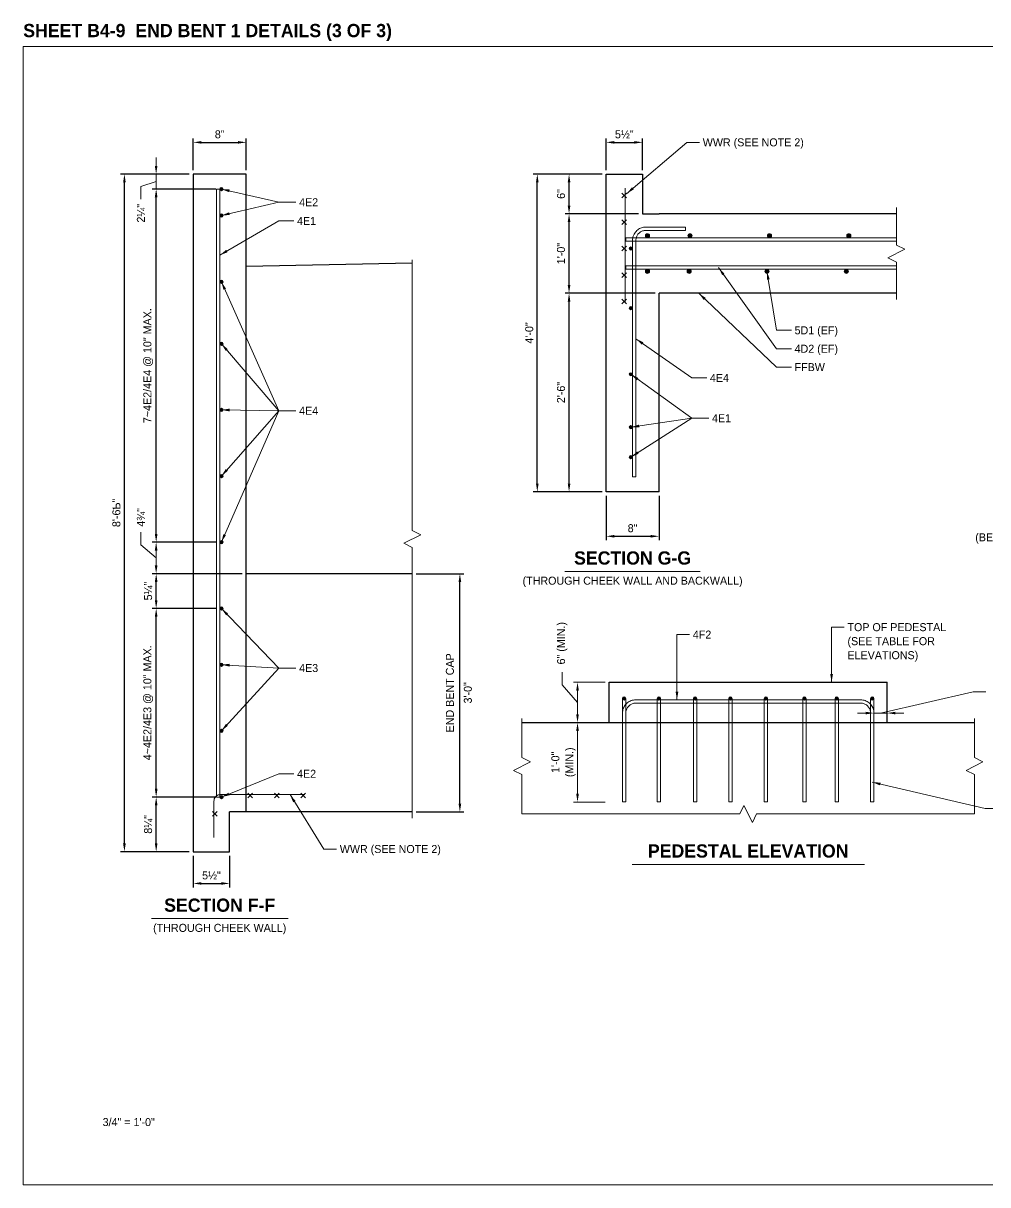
# Model space of a CAD drawing. Extents: x -1 to 861, y -26 to 2.
# Drawn here: x 179 to 191.15, y -13.33 to 1.29 of the extents above; entities that cross this region are included whole.
import ezdxf
from ezdxf.enums import TextEntityAlignment as Align

# ---------------------------------------------------------------- set-up
doc = ezdxf.new("R2010")
doc.units = 21
doc.header["$MEASUREMENT"] = 0
for name, color, linetype, lineweight in [('Border', 7, 'Continuous', 15), ('Dimension', 7, 'Continuous', 9), ('Leader', 7, 'Continuous', 9), ('Rebar', 2, 'Continuous', 15), ('Rebar2', 2, 'Continuous', 15), ('SubStrConc', 3, 'Continuous', 30), ('SubStrConc2', 3, 'Continuous', 30), ('Symbols', 7, 'Continuous', 15), ('TextStructures', 7, 'Continuous', 9)]:
    doc.layers.add(name, color=color, linetype=linetype, lineweight=lineweight)
doc.styles.add('FDOT Bold (Large)', font='FDOTBold.ttf')
doc.styles.add('FDOT Structures', font='FDOT.ttf')
doc.styles.add('FDOT Structures Annotation', font='FDOT.ttf')
doc.dimstyles.new('FDOT Structures Note-Arrow 3-4', dxfattribs={"dimtxt": 0.1008, "dimasz": 0.104133, "dimexe": 0.0504, "dimexo": 0.0504, "dimgap": 0.0504, "dimtad": 1, "dimdec": 3, "dimlfac": 12, "dimzin": 15, "dimlunit": 4, "dimtxsty": 'FDOT Structures Annotation', "dimcen": 2.5, "dimclrd": 256, "dimclre": 256, "dimclrt": 256, "dimazin": 3, "dimtfac": 0.7, "dimtmove": 0, "dimatfit": 1, "dimtfill": 1, "dimfrac": 1, "dimlwd": -1, "dimlwe": -1})

# ---------------------------------------------------------------- blocks, each defined once
blk = doc.blocks.new('_CLOSEDFILLED')
at = {"layer": 'Dimension'}
blk.add_solid([(-1, 0.16), (0, 0), (-1, -0.16)], dxfattribs=at)
blk = doc.blocks.new('*D141')
at = {"layer": 'Dimension'}
for p, q in [((181.424, -5.243), (180.624, -5.243)), ((180.674, -5.535), (180.674, -5.347)), ((181.757, -5.639), (180.624, -5.639))]:
    blk.add_line(p, q, dxfattribs=at)
at = {"layer": 'Dimension', "xscale": 0.10413333333333333, "yscale": 0.10413333333333333}
for p, rotation in [((180.674, -5.243), 90), ((180.674, -5.639), -90.00000000000001)]:
    blk.add_blockref('_CLOSEDFILLED', p, dxfattribs=dict(at, rotation=rotation))
blk = doc.blocks.new('*D143')
at = {"layer": 'Dimension'}
for p, q in [((180.674, -0.504), (180.674, -0.4)), ((181.091, -0.608), (180.624, -0.608)), ((180.674, -0.795), (180.674, -0.608)), ((181.424, -0.795), (180.624, -0.795)), ((180.674, -0.899), (180.674, -1.004))]:
    blk.add_line(p, q, dxfattribs=at)
at = {"layer": 'Dimension', "xscale": 0.10413333333333333, "yscale": 0.10413333333333333}
for p, rotation in [((180.674, -0.608), -90.00000000000001), ((180.674, -0.795), 90)]:
    blk.add_blockref('_CLOSEDFILLED', p, dxfattribs=dict(at, rotation=rotation))
blk = doc.blocks.new('*D163')
at = {"layer": 'Dimension'}
for p, q in [((186.33, -7.514), (185.93, -7.514)), ((185.981, -8.409), (185.981, -7.618)), ((186.33, -8.514), (185.93, -8.514))]:
    blk.add_line(p, q, dxfattribs=at)
at = {"layer": 'Dimension', "xscale": 0.10413333333333333, "yscale": 0.10413333333333333}
for p, rotation in [((185.981, -7.514), 90), ((185.981, -8.514), -90.00000000000001)]:
    blk.add_blockref('_CLOSEDFILLED', p, dxfattribs=dict(at, rotation=rotation))
blk = doc.blocks.new('*D164')
at = {"layer": 'Dimension'}
for p, q in [((186.33, -7.006), (185.93, -7.006)), ((185.981, -7.409), (185.981, -7.11)), ((186.33, -7.514), (185.93, -7.514))]:
    blk.add_line(p, q, dxfattribs=at)
at = {"layer": 'Dimension', "xscale": 0.10413333333333333, "yscale": 0.10413333333333333}
for p, rotation in [((185.981, -7.006), 90), ((185.981, -7.514), -90.00000000000001)]:
    blk.add_blockref('_CLOSEDFILLED', p, dxfattribs=dict(at, rotation=rotation))
blk = doc.blocks.new('*D165')
at = {"layer": 'Dimension'}
for p, q in [((189.61, -7.394), (189.506, -7.394)), ((189.714, -7.394), (189.881, -7.394)), ((189.985, -7.394), (190.089, -7.394))]:
    blk.add_line(p, q, dxfattribs=at)
at = {"layer": 'Dimension', "xscale": 0.10413333333333333, "yscale": 0.10413333333333333}
blk.add_blockref('_CLOSEDFILLED', (189.714, -7.394), dxfattribs=at)
at = {"layer": 'Dimension', "xscale": 0.10413333333333333, "yscale": 0.10413333333333333, "rotation": 180}
blk.add_blockref('_CLOSEDFILLED', (189.881, -7.394), dxfattribs=at)

msp = doc.modelspace()

# ---------------------------------------------------------------- hatches: boundary and pattern name
at = {"layer": 'Rebar'}
h = msp.add_hatch(color=256, dxfattribs=at)
h.dxf.hatch_style = 1
edge = h.paths.add_edge_path()
edge.add_arc((181.495338, -0.795287), 0.020833, 0, 360)
h = msp.add_hatch(color=256, dxfattribs=at)
h.dxf.hatch_style = 1
edge = h.paths.add_edge_path()
edge.add_arc((181.495338, -1.128723), 0.020833, 0, 360)
h = msp.add_hatch(color=256, dxfattribs=at)
h.dxf.hatch_style = 1
edge = h.paths.add_edge_path()
edge.add_arc((186.861992, -1.383828), 0.026042, 0, 360)
h = msp.add_hatch(color=256, dxfattribs=at)
h.dxf.hatch_style = 1
edge = h.paths.add_edge_path()
edge.add_arc((187.398451, -1.383817), 0.026042, 0, 360)
h = msp.add_hatch(color=256, dxfattribs=at)
h.dxf.hatch_style = 1
edge = h.paths.add_edge_path()
edge.add_arc((188.398451, -1.383796), 0.026042, 0, 360)
h = msp.add_hatch(color=256, dxfattribs=at)
h.dxf.hatch_style = 1
edge = h.paths.add_edge_path()
edge.add_arc((189.398451, -1.383776), 0.026042, 0, 360)
h = msp.add_hatch(color=256, dxfattribs=at)
h.dxf.hatch_style = 1
edge = h.paths.add_edge_path()
edge.add_arc((186.653662, -1.545291), 0.020833, 0, 360)
h = msp.add_hatch(color=256, dxfattribs=at)
h.dxf.hatch_style = 1
edge = h.paths.add_edge_path()
edge.add_arc((186.862002, -1.831745), 0.026042, 0, 360)
h = msp.add_hatch(color=256, dxfattribs=at)
h.dxf.hatch_style = 1
edge = h.paths.add_edge_path()
edge.add_arc((187.388043, -1.831734), 0.026042, 0, 360)
h = msp.add_hatch(color=256, dxfattribs=at)
h.dxf.hatch_style = 1
edge = h.paths.add_edge_path()
edge.add_arc((188.36721, -1.831714), 0.026042, 0, 360)
h = msp.add_hatch(color=256, dxfattribs=at)
h.dxf.hatch_style = 1
edge = h.paths.add_edge_path()
edge.add_arc((189.36721, -1.831693), 0.026042, 0, 360)
h = msp.add_hatch(color=256, dxfattribs=at)
h.dxf.hatch_style = 1
edge = h.paths.add_edge_path()
edge.add_arc((181.495338, -1.962056), 0.020833, 0, 360)
h = msp.add_hatch(color=256, dxfattribs=at)
h.dxf.hatch_style = 1
edge = h.paths.add_edge_path()
edge.add_arc((186.653678, -2.295291), 0.020833, 0, 360)
h = msp.add_hatch(color=256, dxfattribs=at)
h.dxf.hatch_style = 1
edge = h.paths.add_edge_path()
edge.add_arc((181.495338, -2.743306), 0.020833, 0, 360)
h = msp.add_hatch(color=256, dxfattribs=at)
h.dxf.hatch_style = 1
edge = h.paths.add_edge_path()
edge.add_arc((186.653695, -3.128624), 0.020833, 0, 360)
h = msp.add_hatch(color=256, dxfattribs=at)
h.dxf.hatch_style = 1
edge = h.paths.add_edge_path()
edge.add_arc((181.495338, -3.57664), 0.020833, 0, 360)
h = msp.add_hatch(color=256, dxfattribs=at)
h.dxf.hatch_style = 1
edge = h.paths.add_edge_path()
edge.add_arc((186.653709, -3.795291), 0.020833, 0, 360)
h = msp.add_hatch(color=256, dxfattribs=at)
h.dxf.hatch_style = 1
edge = h.paths.add_edge_path()
edge.add_arc((186.653717, -4.170291), 0.020833, 0, 360)
h = msp.add_hatch(color=256, dxfattribs=at)
h.dxf.hatch_style = 1
edge = h.paths.add_edge_path()
edge.add_arc((181.495338, -4.409973), 0.020833, 0, 360)
h = msp.add_hatch(color=256, dxfattribs=at)
h.dxf.hatch_style = 1
edge = h.paths.add_edge_path()
edge.add_arc((181.495338, -5.243306), 0.020833, 0, 360)
h = msp.add_hatch(color=256, dxfattribs=at)
h.dxf.hatch_style = 1
edge = h.paths.add_edge_path()
edge.add_arc((181.495338, -6.07664), 0.020833, 0, 360)
h = msp.add_hatch(color=256, dxfattribs=at)
h.dxf.hatch_style = 1
edge = h.paths.add_edge_path()
edge.add_arc((181.495338, -6.784973), 0.020833, 0, 360)
h = msp.add_hatch(color=256, dxfattribs=at)
h.dxf.hatch_style = 1
edge = h.paths.add_edge_path()
edge.add_arc((186.56815, -7.209791), 0.020833, 0, 360)
h = msp.add_hatch(color=256, dxfattribs=at)
h.dxf.hatch_style = 1
edge = h.paths.add_edge_path()
edge.add_arc((187.00565, -7.209791), 0.020833, 0, 360)
h = msp.add_hatch(color=256, dxfattribs=at)
h.dxf.hatch_style = 1
edge = h.paths.add_edge_path()
edge.add_arc((187.461007, -7.209791), 0.020833, 0, 360)
h = msp.add_hatch(color=256, dxfattribs=at)
h.dxf.hatch_style = 1
edge = h.paths.add_edge_path()
edge.add_arc((187.907436, -7.209791), 0.020833, 0, 360)
h = msp.add_hatch(color=256, dxfattribs=at)
h.dxf.hatch_style = 1
edge = h.paths.add_edge_path()
edge.add_arc((188.353864, -7.209791), 0.020833, 0, 360)
h = msp.add_hatch(color=256, dxfattribs=at)
h.dxf.hatch_style = 1
edge = h.paths.add_edge_path()
edge.add_arc((188.838983, -7.209791), 0.020833, 0, 360)
h = msp.add_hatch(color=256, dxfattribs=at)
h.dxf.hatch_style = 1
edge = h.paths.add_edge_path()
edge.add_arc((189.246721, -7.209791), 0.020833, 0, 360)
h = msp.add_hatch(color=256, dxfattribs=at)
h.dxf.hatch_style = 1
edge = h.paths.add_edge_path()
edge.add_arc((189.69315, -7.209791), 0.020833, 0, 360)
h = msp.add_hatch(color=256, dxfattribs=at)
h.dxf.hatch_style = 1
edge = h.paths.add_edge_path()
edge.add_arc((181.495338, -7.618306), 0.020833, 0, 360)
h = msp.add_hatch(color=256, dxfattribs=at)
h.dxf.hatch_style = 1
edge = h.paths.add_edge_path()
edge.add_arc((181.495338, -8.45164), 0.020833, 0, 360)

# ---------------------------------------------------------------- linework, layer by layer
at = {"layer": 'Dimension'}
for points in [[(185.789105, -6.876807), (185.789105, -7.036807), (185.980625, -7.259545)], [(191.125237, -7.126923), (190.965237, -7.126923), (189.797341, -7.393589)]]:
    msp.add_lwpolyline(points, dxfattribs=at)
at = {"layer": 'Leader'}
for p, q in [((182.221202, -0.962005), (182.434536, -0.962005)), ((182.221202, -3.587056), (182.434536, -3.587056)), ((187.421225, -3.681116), (187.634559, -3.681116)), ((182.221202, -6.826639), (182.434536, -6.826639))]:
    msp.add_line(p, q, dxfattribs=at)
for points in [[(187.757892, -1.784875), (188.487892, -2.806289), (188.674559, -2.806289)], [(188.36721, -1.831714), (188.487892, -2.574449), (188.674559, -2.574449)], [(187.507892, -2.107783), (188.487892, -3.038129), (188.674559, -3.038129)], [(187.233307, -7.227318), (187.233307, -6.4055), (187.393308, -6.4055)], [(189.180667, -7.0055), (189.180667, -6.312167), (189.340667, -6.312167)], [(189.693129, -8.263589), (191.11401, -8.596923), (191.27401, -8.596923)], [(182.359922, -8.42039), (182.786588, -9.105806), (182.946588, -9.105806)]]:
    msp.add_lwpolyline(points, dxfattribs=at)
for points in [[(187.757892, -1.784875), (187.832561, -1.859504), (187.804321, -1.879687)], [(188.36721, -1.831714), (188.401042, -1.931716), (188.36678, -1.937283)], [(187.507892, -2.107783), (187.595363, -2.166891), (187.571465, -2.192065)], [(189.180667, -7.0055), (189.163311, -6.901367), (189.198022, -6.901367)], [(187.233307, -7.227318), (187.215952, -7.123185), (187.250663, -7.123185)], [(189.693129, -8.263589), (189.798474, -8.270476), (189.790546, -8.30427)], [(182.359922, -8.42039), (182.429687, -8.499622), (182.400219, -8.517966)]]:
    msp.add_solid(points, dxfattribs=at)
at = {"layer": 'Rebar'}
for p, q in [((181.432822, -0.795287), (181.474488, -0.795287)), ((187.341157, -1.316109), (187.341157, -1.274442)), ((186.59116, -1.409875), (186.59116, -1.451542)), ((186.591167, -1.764041), (186.591167, -1.805708)), ((186.716221, -4.420289), (186.674555, -4.42029)), ((186.547317, -7.209791), (186.588983, -7.209791)), ((186.588983, -7.209791), (186.547317, -7.209791)), ((186.984817, -7.209791), (187.026483, -7.209791)), ((187.026483, -7.209791), (186.984817, -7.209791)), ((187.440174, -7.209791), (187.48184, -7.209791)), ((187.48184, -7.209791), (187.440174, -7.209791)), ((187.886602, -7.209791), (187.928269, -7.209791)), ((187.928269, -7.209791), (187.886602, -7.209791)), ((188.333031, -7.209791), (188.374697, -7.209791)), ((188.374697, -7.209791), (188.333031, -7.209791)), ((188.81815, -7.209791), (188.859816, -7.209791)), ((188.859816, -7.209791), (188.81815, -7.209791)), ((189.225888, -7.209791), (189.267554, -7.209791)), ((189.267554, -7.209791), (189.225888, -7.209791)), ((189.672317, -7.209791), (189.713983, -7.209791)), ((189.713983, -7.209791), (189.672317, -7.209791)), ((181.432822, -8.45164), (181.474488, -8.45164)), ((186.547296, -8.513589), (186.588962, -8.51359)), ((186.547299, -8.513589), (186.588965, -8.513589)), ((186.547309, -8.513589), (186.588975, -8.513589)), ((186.547326, -8.513589), (186.588992, -8.513589)), ((186.589004, -8.513589), (186.547338, -8.51359)), ((186.984796, -8.513589), (187.026462, -8.51359)), ((187.026504, -8.513589), (186.984838, -8.51359)), ((187.440153, -8.513589), (187.481819, -8.51359)), ((187.481861, -8.513589), (187.440195, -8.51359)), ((187.886582, -8.513589), (187.928248, -8.51359)), ((187.928289, -8.513589), (187.886623, -8.51359)), ((188.33301, -8.513589), (188.374676, -8.51359)), ((188.374718, -8.513589), (188.333052, -8.51359)), ((188.818129, -8.513589), (188.859795, -8.51359)), ((188.859837, -8.513589), (188.818171, -8.51359)), ((189.225867, -8.513589), (189.267533, -8.51359)), ((189.267575, -8.513589), (189.225909, -8.51359)), ((189.672296, -8.513589), (189.713962, -8.51359)), ((189.713965, -8.513589), (189.672299, -8.513589)), ((189.713975, -8.513589), (189.672309, -8.513589)), ((189.713992, -8.513589), (189.672326, -8.513589)), ((189.714004, -8.513589), (189.672338, -8.51359))]:
    msp.add_line(p, q, dxfattribs=at)
for points in [[(181.432822, -8.45164), (181.432822, -0.795287)], [(181.474488, -8.45164), (181.474488, -0.795287)], [(187.341157, -1.274442), (186.840726, -1.274453), (186.827392, -1.275005), (186.813721, -1.276709), (186.800238, -1.279537), (186.787035, -1.283468), (186.774201, -1.288476), (186.761824, -1.294527), (186.74999, -1.301579), (186.738778, -1.309585), (186.728265, -1.318488), (186.718524, -1.32823), (186.709621, -1.338743), (186.701616, -1.349955), (186.694564, -1.36179), (186.688514, -1.374167), (186.683506, -1.387001), (186.679576, -1.400204), (186.676749, -1.413688), (186.675045, -1.427358), (186.674494, -1.440692), (186.674555, -4.42029)], [(187.341157, -1.316109), (186.841588, -1.31612), (186.830837, -1.316565), (186.820586, -1.317843), (186.810476, -1.319963), (186.800576, -1.322911), (186.790953, -1.326666), (186.781673, -1.331203), (186.772799, -1.33649), (186.764393, -1.342493), (186.75651, -1.349169), (186.749206, -1.356474), (186.74253, -1.364356), (186.736528, -1.372763), (186.731241, -1.381637), (186.726704, -1.390917), (186.722949, -1.400541), (186.720002, -1.410441), (186.717882, -1.420551), (186.716605, -1.430801), (186.71616, -1.441553), (186.716221, -4.420289)], [(186.59116, -1.409875), (189.997892, -1.409805)], [(186.59116, -1.451542), (189.997892, -1.451472)], [(186.591167, -1.764041), (189.997892, -1.763971)], [(186.591167, -1.805708), (189.997892, -1.805638)], [(186.547296, -8.513589), (186.547317, -7.209791)], [(186.547299, -8.513589), (186.547299, -7.39353), (186.547913, -7.379457), (186.549811, -7.365039), (186.552959, -7.350843), (186.557331, -7.336974), (186.562896, -7.32354), (186.569611, -7.310641), (186.577424, -7.298377), (186.586276, -7.28684), (186.5961, -7.276119), (186.606821, -7.266295), (186.618358, -7.257443), (186.630622, -7.24963), (186.64352, -7.242915), (186.656955, -7.23735), (186.670823, -7.232978), (186.68502, -7.22983), (186.699437, -7.227932), (186.71351, -7.227318), (189.547753, -7.227318), (189.561826, -7.227932), (189.576243, -7.22983), (189.59044, -7.232978), (189.604308, -7.23735), (189.617743, -7.242915), (189.630641, -7.24963), (189.642905, -7.257443), (189.654442, -7.266295), (189.665163, -7.276119), (189.674987, -7.28684), (189.683839, -7.298377), (189.691652, -7.310641), (189.698367, -7.32354), (189.703932, -7.336974), (189.708304, -7.350843), (189.711452, -7.365039), (189.71335, -7.379457), (189.713964, -7.39353), (189.713965, -8.513589)], [(186.547309, -8.513589), (186.547309, -7.39353), (186.547923, -7.379457), (186.549821, -7.365039), (186.552969, -7.350843), (186.557341, -7.336974), (186.562906, -7.32354), (186.569621, -7.310641), (186.577434, -7.298377), (186.586286, -7.28684), (186.59611, -7.276119), (186.606831, -7.266295), (186.618368, -7.257443), (186.630632, -7.24963), (186.64353, -7.242915), (186.656965, -7.23735), (186.670833, -7.232978), (186.68503, -7.22983), (186.699447, -7.227932), (186.71352, -7.227318), (189.547763, -7.227318), (189.561836, -7.227932), (189.576253, -7.22983), (189.59045, -7.232978), (189.604318, -7.23735), (189.617753, -7.242915), (189.630651, -7.24963), (189.642915, -7.257443), (189.654452, -7.266295), (189.665173, -7.276119), (189.674997, -7.28684), (189.683849, -7.298377), (189.691662, -7.310641), (189.698377, -7.32354), (189.703942, -7.336974), (189.708314, -7.350843), (189.711462, -7.365039), (189.71336, -7.379457), (189.713974, -7.39353), (189.713975, -8.513589)], [(186.547317, -7.209791), (186.547338, -8.51359)], [(186.547326, -8.513589), (186.547326, -7.39353), (186.54794, -7.379457), (186.549838, -7.365039), (186.552986, -7.350843), (186.557358, -7.336974), (186.562923, -7.32354), (186.569638, -7.310641), (186.577451, -7.298377), (186.586303, -7.28684), (186.596127, -7.276119), (186.606848, -7.266295), (186.618385, -7.257443), (186.630649, -7.24963), (186.643547, -7.242915), (186.656982, -7.23735), (186.67085, -7.232978), (186.685047, -7.22983), (186.699464, -7.227932), (186.713537, -7.227318), (189.547781, -7.227318), (189.561854, -7.227932), (189.576271, -7.22983), (189.590468, -7.232978), (189.604336, -7.23735), (189.617771, -7.242915), (189.630669, -7.24963), (189.642933, -7.257443), (189.65447, -7.266295), (189.665191, -7.276119), (189.675015, -7.28684), (189.683867, -7.298377), (189.69168, -7.310641), (189.698395, -7.32354), (189.70396, -7.336974), (189.708332, -7.350843), (189.71148, -7.365039), (189.713378, -7.379457), (189.713992, -7.39353), (189.713992, -8.513589)], [(186.588962, -8.51359), (186.588983, -7.209791)], [(186.588965, -8.513589), (186.588965, -7.394439), (186.589461, -7.383092), (186.590884, -7.372282), (186.593244, -7.361637), (186.596522, -7.351239), (186.600695, -7.341165), (186.605729, -7.331494), (186.611588, -7.322299), (186.618225, -7.313649), (186.625591, -7.30561), (186.63363, -7.298244), (186.64228, -7.291607), (186.651475, -7.285749), (186.661146, -7.280714), (186.671219, -7.276542), (186.681618, -7.273263), (186.692262, -7.270903), (186.703072, -7.26948), (186.71442, -7.268985), (189.546843, -7.268985), (189.558191, -7.26948), (189.569001, -7.270903), (189.579645, -7.273263), (189.590044, -7.276542), (189.600117, -7.280714), (189.609788, -7.285749), (189.618983, -7.291607), (189.627633, -7.298244), (189.635672, -7.30561), (189.643038, -7.313649), (189.649675, -7.322299), (189.655534, -7.331494), (189.660568, -7.341165), (189.664741, -7.351239), (189.668019, -7.361637), (189.670379, -7.372282), (189.671802, -7.383092), (189.672298, -7.394439), (189.672299, -8.513589)], [(186.588975, -8.513589), (186.588975, -7.394439), (186.589471, -7.383092), (186.590894, -7.372282), (186.593254, -7.361637), (186.596532, -7.351239), (186.600705, -7.341165), (186.605739, -7.331494), (186.611598, -7.322299), (186.618235, -7.313649), (186.625601, -7.30561), (186.63364, -7.298244), (186.64229, -7.291607), (186.651485, -7.285749), (186.661156, -7.280714), (186.671229, -7.276542), (186.681628, -7.273263), (186.692272, -7.270903), (186.703082, -7.26948), (186.71443, -7.268985), (189.546853, -7.268985), (189.558201, -7.26948), (189.569011, -7.270903), (189.579655, -7.273263), (189.590054, -7.276542), (189.600127, -7.280714), (189.609798, -7.285749), (189.618993, -7.291607), (189.627643, -7.298244), (189.635682, -7.30561), (189.643048, -7.313649), (189.649685, -7.322299), (189.655544, -7.331494), (189.660578, -7.341165), (189.664751, -7.351239), (189.668029, -7.361637), (189.670389, -7.372282), (189.671812, -7.383092), (189.672308, -7.394439), (189.672309, -8.513589)], [(186.588983, -7.209791), (186.589004, -8.513589)], [(186.588992, -8.513589), (186.588992, -7.394439), (186.589488, -7.383092), (186.590911, -7.372282), (186.593271, -7.361637), (186.596549, -7.351239), (186.600722, -7.341165), (186.605756, -7.331494), (186.611615, -7.322299), (186.618252, -7.313649), (186.625618, -7.30561), (186.633657, -7.298244), (186.642307, -7.291607), (186.651502, -7.285749), (186.661173, -7.280714), (186.671246, -7.276542), (186.681645, -7.273263), (186.692289, -7.270903), (186.703099, -7.26948), (186.714447, -7.268985), (189.546871, -7.268985), (189.558219, -7.26948), (189.569029, -7.270903), (189.579673, -7.273263), (189.590072, -7.276542), (189.600145, -7.280714), (189.609816, -7.285749), (189.619011, -7.291607), (189.627661, -7.298244), (189.6357, -7.30561), (189.643066, -7.313649), (189.649703, -7.322299), (189.655562, -7.331494), (189.660596, -7.341165), (189.664769, -7.351239), (189.668047, -7.361637), (189.670407, -7.372282), (189.67183, -7.383092), (189.672326, -7.394439), (189.672326, -8.513589)], [(186.984796, -8.513589), (186.984817, -7.209791)], [(186.984817, -7.209791), (186.984838, -8.51359)], [(187.026462, -8.51359), (187.026483, -7.209791)], [(187.026483, -7.209791), (187.026504, -8.513589)], [(187.440153, -8.513589), (187.440174, -7.209791)], [(187.440174, -7.209791), (187.440195, -8.51359)], [(187.481819, -8.51359), (187.48184, -7.209791)], [(187.48184, -7.209791), (187.481861, -8.513589)], [(187.886582, -8.513589), (187.886602, -7.209791)], [(187.886602, -7.209791), (187.886623, -8.51359)], [(187.928248, -8.51359), (187.928269, -7.209791)], [(187.928269, -7.209791), (187.928289, -8.513589)], [(188.33301, -8.513589), (188.333031, -7.209791)], [(188.333031, -7.209791), (188.333052, -8.51359)], [(188.374676, -8.51359), (188.374697, -7.209791)], [(188.374697, -7.209791), (188.374718, -8.513589)], [(188.818129, -8.513589), (188.81815, -7.209791)], [(188.81815, -7.209791), (188.818171, -8.51359)], [(188.859795, -8.51359), (188.859816, -7.209791)], [(188.859816, -7.209791), (188.859837, -8.513589)], [(189.225867, -8.513589), (189.225888, -7.209791)], [(189.225888, -7.209791), (189.225909, -8.51359)], [(189.267533, -8.51359), (189.267554, -7.209791)], [(189.267554, -7.209791), (189.267575, -8.513589)], [(189.672296, -8.513589), (189.672317, -7.209791)], [(189.672317, -7.209791), (189.672338, -8.51359)], [(189.713962, -8.51359), (189.713983, -7.209791)], [(189.713983, -7.209791), (189.714004, -8.513589)]]:
    msp.add_lwpolyline(points, dxfattribs=at)
for centre, radius in [((181.495338, -0.795287), 0.020833), ((181.495338, -1.128723), 0.020833), ((186.861992, -1.383828), 0.026042), ((187.398451, -1.383817), 0.026042), ((188.398451, -1.383796), 0.026042), ((189.398451, -1.383776), 0.026042), ((186.653662, -1.545291), 0.020833), ((186.862002, -1.831745), 0.026042), ((187.388043, -1.831734), 0.026042), ((188.36721, -1.831714), 0.026042), ((189.36721, -1.831693), 0.026042), ((181.495338, -1.962056), 0.020833), ((186.653678, -2.295291), 0.020833), ((181.495338, -2.743306), 0.020833), ((186.653695, -3.128624), 0.020833), ((181.495338, -3.57664), 0.020833), ((186.653709, -3.795291), 0.020833), ((186.653717, -4.170291), 0.020833), ((181.495338, -4.409973), 0.020833), ((181.495338, -5.243306), 0.020833), ((181.495338, -6.07664), 0.020833), ((181.495338, -6.784973), 0.020833), ((186.56815, -7.209791), 0.020833), ((187.00565, -7.209791), 0.020833), ((187.461007, -7.209791), 0.020833), ((187.907436, -7.209791), 0.020833), ((188.353864, -7.209791), 0.020833), ((188.838983, -7.209791), 0.020833), ((189.246721, -7.209791), 0.020833), ((189.69315, -7.209791), 0.020833), ((181.495338, -7.618306), 0.020833), ((181.495338, -8.45164), 0.020833)]:
    msp.add_circle(centre, radius, dxfattribs=at)
at = {"layer": 'Rebar2'}
for p, q in [((186.540982, -0.907959), (186.599648, -0.849292)), ((186.540982, -0.849292), (186.599648, -0.907959)), ((186.540989, -1.241292), (186.599655, -1.182625)), ((186.540989, -1.182625), (186.599655, -1.241292)), ((186.540996, -1.574625), (186.599662, -1.515958)), ((186.540996, -1.515958), (186.599662, -1.574625)), ((186.541003, -1.907959), (186.599669, -1.849292)), ((186.541003, -1.849292), (186.599669, -1.907959)), ((186.54101, -2.241292), (186.599676, -2.182625)), ((186.54101, -2.182625), (186.599676, -2.241292)), ((181.830588, -8.460889), (181.889255, -8.402222)), ((181.830588, -8.402222), (181.889255, -8.460889)), ((182.163921, -8.460889), (182.222588, -8.402222)), ((182.163921, -8.402222), (182.222588, -8.460889)), ((182.497255, -8.460889), (182.555922, -8.402222)), ((182.497255, -8.402222), (182.555922, -8.460889)), ((181.383421, -8.693823), (181.442088, -8.635156)), ((181.383421, -8.635156), (181.442088, -8.693823))]:
    msp.add_line(p, q, dxfattribs=at)
for points in [[(186.58151, -2.222375), (186.58148, -0.784875)], [(181.401587, -8.962056), (181.401587, -8.503723), (181.402853, -8.489252), (181.406613, -8.475221), (181.412752, -8.462056), (181.421083, -8.450157), (181.431355, -8.439886), (181.443254, -8.431554), (181.456418, -8.425415), (181.470449, -8.421656), (181.48492, -8.42039), (182.54742, -8.42039)]]:
    msp.add_lwpolyline(points, dxfattribs=at)
at = {"layer": 'SubStrConc'}
for points in [[(189.997892, -1.107721), (187.00782, -1.107783)], [(181.807838, -1.765831), (183.899505, -1.723998)], [(189.997892, -2.107721), (187.007841, -2.107783)], [(183.899505, -5.63914), (181.807838, -5.63914)], [(185.280625, -7.513589), (190.980677, -7.513589)], [(183.899505, -8.63914), (181.807838, -8.63914)]]:
    msp.add_lwpolyline(points, dxfattribs=at)
at = {"layer": 'SubStrConc2'}
for points in [[(181.141146, -0.607787), (181.141146, -9.13914)], [(181.141172, -0.607787), (181.141172, -9.13914)], [(181.807838, -0.607787), (181.141172, -0.607787)], [(181.807838, -8.63914), (181.807838, -0.607787)], [(186.341143, -0.607797), (186.799477, -0.607787)], [(186.341226, -4.607797), (186.341143, -0.607797)], [(186.799477, -0.607787), (186.799487, -1.107787)], [(186.799487, -1.107787), (187.00782, -1.107783)], [(187.00782, -4.607783), (187.00782, -2.107783)], [(187.007892, -4.607783), (186.341226, -4.607797)], [(181.807838, -8.63914), (181.807838, -5.63914)], [(186.380625, -7.513589), (186.380625, -7.0055)], [(186.380625, -7.0055), (186.380677, -7.0055)], [(186.380625, -7.0055), (186.380677, -7.0055)], [(186.380677, -7.513589), (186.380677, -7.0055)], [(186.380677, -7.0055), (189.880677, -7.0055)], [(189.880677, -7.513589), (189.880677, -7.0055)], [(186.380677, -7.513589), (189.880677, -7.513589)], [(181.807813, -8.63914), (181.599505, -8.63914)], [(181.599505, -9.13914), (181.599505, -8.63914)], [(181.141172, -9.13914), (181.599505, -9.13914)]]:
    msp.add_lwpolyline(points, dxfattribs=at)
at = {"layer": 'Symbols'}
for points in [[(189.997892, -2.187783), (189.997892, -1.714418), (189.891225, -1.661085), (190.104559, -1.554418), (189.997892, -1.501085), (189.997892, -1.027721)], [(183.899505, -8.71914), (183.899505, -5.309152), (183.792838, -5.255819), (184.006172, -5.149152), (183.899505, -5.095819), (183.899505, -1.685831)], [(185.280625, -8.663589), (185.280625, -8.168589), (185.173958, -8.115256), (185.387292, -8.008589), (185.280625, -7.955256), (185.280625, -7.460256)], [(190.980677, -8.663589), (190.980677, -8.168589), (190.87401, -8.115256), (191.087344, -8.008589), (190.980677, -7.955256), (190.980677, -7.460256)], [(185.280625, -8.663589), (188.023984, -8.663589), (188.077318, -8.556923), (188.183984, -8.770256), (188.237318, -8.663589), (190.980677, -8.663589)]]:
    msp.add_lwpolyline(points, dxfattribs=at)
at = {"layer": 'TextStructures'}
for p, q in [((185.821611, -5.611137), (187.527424, -5.611137)), ((186.667379, -9.300257), (189.593923, -9.300257)), ((180.613563, -9.98248), (182.335426, -9.98248))]:
    msp.add_line(p, q, dxfattribs=at)

# ---------------------------------------------------------------- texts
at = {"layer": 'Border', "style": 'FDOT Bold (Large)'}
msp.add_text('SHEET B4-9  END BENT 1 DETAILS (3 OF 3)', height=0.166672, dxfattribs=at).set_placement((179, 1.066669), align=Align.BOTTOM_LEFT)
at = {"layer": 'Border', "style": 'FDOT Structures'}
msp.add_text('3/4" = 1\'-0"', height=0.1008, dxfattribs=at).set_placement((180, -12.493333), align=Align.TOP_LEFT)
at = {"layer": 'Dimension', "char_height": 0.1008, "attachment_point": 5, "rotation": 90, "line_spacing_factor": 1.05, "style": 'FDOT Structures Annotation', "bg_fill": 3, "box_fill_scale": 1.1, "bg_fill_color": 0}
for s, insert in [('4¾"', (180.482933, -4.930098)), ('6" (MIN.)', (185.789105, -6.514532))]:
    msp.add_mtext(s, dxfattribs=dict(at, insert=insert))
at = {"layer": 'TextStructures', "style": 'FDOT Structures'}
for s, p in [('WWR (SEE NOTE 2)', (187.558212, -0.207787)), ('4E2', (182.474856, -0.962005)), ('4E1', (182.448189, -1.197607)), ('5D1 (EF)', (188.714879, -2.574449)), ('4D2 (EF)', (188.714879, -2.806289)), ('FFBW', (188.714879, -3.038129)), ('4E4', (187.648212, -3.174449)), ('4E4', (182.474856, -3.587056)), ('4E1', (187.674879, -3.681116)), ('4F2', (187.433628, -6.4055)), ('4E3', (182.474856, -6.826639)), ('4E2', (182.448189, -8.158306)), ('WWR (SEE NOTE 2)', (182.986908, -9.105806))]:
    msp.add_text(s, height=0.1008, dxfattribs=at).set_placement(p, align=Align.MIDDLE_LEFT)
at = {"layer": 'TextStructures'}
for s, height, style, p in [('(BEAM LINE 1 SHOWN; BAR SPACING MAY BE ADJUSTED TO CLEAR THE CAP REINFORCEMENT)', 0.1008, 'FDOT Structures', (194.147345, -5.261419)), ('SECTION G-G', 0.166672, 'FDOT Bold (Large)', (186.674518, -5.574469)), ('(THROUGH CHEEK WALL AND BACKWALL)', 0.1008, 'FDOT Structures', (186.674518, -5.807697)), ('PEDESTAL ELEVATION', 0.166672, 'FDOT Bold (Large)', (188.130651, -9.263589)), ('SECTION F-F', 0.166672, 'FDOT Bold (Large)', (181.474495, -9.945812)), ('(THROUGH CHEEK WALL)', 0.1008, 'FDOT Structures', (181.474495, -10.17904))]:
    msp.add_text(s, height=height, dxfattribs=dict(at, style=style)).set_placement(p, align=Align.BOTTOM_CENTER)
at = {"layer": 'TextStructures', "insert": (189.380987, -6.261767), "char_height": 0.1008, "attachment_point": 1, "line_spacing_factor": 1.05, "style": 'FDOT Structures'}
msp.add_mtext('TOP OF PEDESTAL\\P(SEE TABLE FOR\\PELEVATIONS)', dxfattribs=at)

# ---------------------------------------------------------------- dimensions: what is measured, and where the dimension line sits
at = {"layer": 'Dimension'}
for base, p1, p2, picture, middle in [((185.980625, -7.513589), (186.380625, -7.513589), (186.380625, -7.0055), '*D164', (185.980625, -7.259545)), ((185.980625, -8.513589), (186.380625, -8.513589), (186.380625, -7.513589), '*D163', (185.980625, -8.013589))]:
    dim = msp.add_linear_dim(base=base, p1=p1, p2=p2, angle=90, text=' ', dimstyle='FDOT Structures Note-Arrow 3-4', dxfattribs=at)
    dim.commit()
    dim.dimension.update_dxf_attribs({"geometry": picture, "text_midpoint": middle})
dim = msp.add_linear_dim(base=(189.714004, -7.393589), p1=(189.714004, -7.393589), p2=(189.880677, -7.393589), text=' ', dimstyle='FDOT Structures Note-Arrow 3-4', dxfattribs=at)
dim.commit()
dim.dimension.update_dxf_attribs({"geometry": '*D165', "text_midpoint": (189.797341, -7.393589)})

# ---------------------------------------------------------------- next in the draw order: linework, layer by layer
msp.add_lwpolyline([(180.482933, -5.114612), (180.482933, -5.274612), (180.674453, -5.441223)], dxfattribs=at)

# ---------------------------------------------------------------- next in the draw order: texts
at = {"layer": 'Dimension', "insert": (185.805737, -8.013589), "char_height": 0.1008, "attachment_point": 5, "rotation": 90, "line_spacing_factor": 1.05, "style": 'FDOT Structures Annotation', "bg_fill": 3, "box_fill_scale": 1.1, "bg_fill_color": 0}
msp.add_mtext('1\'-0"\\P(MIN.)', dxfattribs=at)

# ---------------------------------------------------------------- next in the draw order: dimensions: what is measured, and where the dimension line sits
at = {"layer": 'Dimension'}
for base, p1, p2, text in [((185.874476, -4.607797), (186.341143, -4.607797), (187.007892, -2.107783), '2\'-6"'), ((180.674453, -9.13914), (181.14112, -9.13914), (181.474505, -8.45164), '8¼"')]:
    msp.add_linear_dim(base=base, p1=p1, p2=p2, angle=90, text=text, dimstyle='FDOT Structures Note-Arrow 3-4', dxfattribs=at).render()
msp.add_linear_dim(base=(184.499505, -8.63914), p1=(183.899505, -8.63914), p2=(183.899505, -5.63914), angle=90, text='3\'-0"', dimstyle='FDOT Structures Note-Arrow 3-4', override={"dimtad": 4}, dxfattribs=at).render()

# ---------------------------------------------------------------- next in the draw order: linework, layer by layer
at = {"layer": 'Leader'}
for p in [(186.653695, -3.128624), (186.653709, -3.795291), (186.653717, -4.170291)]:
    msp.add_line(p, (187.421225, -3.681116), dxfattribs=at)
msp.add_lwpolyline([(186.71616, -2.680758), (187.421225, -3.174449), (187.607892, -3.174449)], dxfattribs=at)
for points in [[(186.71616, -2.680758), (186.811416, -2.726269), (186.791507, -2.754703)], [(186.653695, -3.128624), (186.748349, -3.175374), (186.72807, -3.203546)], [(186.653709, -3.795291), (186.754155, -3.762802), (186.759263, -3.797135)], [(186.653717, -4.170291), (186.732203, -4.099686), (186.750859, -4.128958)]]:
    msp.add_solid(points, dxfattribs=at)

# ---------------------------------------------------------------- next in the draw order: texts
at = {"layer": 'TextStructures', "style": 'FDOT Structures'}
msp.add_text('END BENT CAP', height=0.1008, rotation=90, dxfattribs=at).set_placement((184.454145, -7.13914), align=Align.BOTTOM_CENTER)

# ---------------------------------------------------------------- next in the draw order: dimensions: what is measured, and where the dimension line sits
at = {"layer": 'Dimension'}
for base, p1, p2, text in [((185.874476, -2.107783), (187.007892, -2.107783), (186.799477, -1.107721), '1\'-0"'), ((180.674453, -8.45164), (181.474505, -8.45164), (181.474505, -6.07664), '4~4E2/4E3 @ 10" MAX.')]:
    msp.add_linear_dim(base=base, p1=p1, p2=p2, angle=90, text=text, dimstyle='FDOT Structures Note-Arrow 3-4', dxfattribs=at).render()

# ---------------------------------------------------------------- next in the draw order: linework, layer by layer
at = {"layer": 'Leader'}
for p in [(181.495338, -6.784973), (181.495338, -7.618306)]:
    msp.add_line(p, (182.221202, -6.826639), dxfattribs=at)
msp.add_lwpolyline([(181.495338, -8.45164), (182.221202, -8.158306), (182.407869, -8.158306)], dxfattribs=at)
for points in [[(181.495338, -6.784973), (181.600295, -6.773613), (181.598306, -6.808267)], [(181.495338, -7.618306), (181.55292, -7.529822), (181.578505, -7.553281)], [(181.495338, -8.45164), (181.585383, -8.396532), (181.598389, -8.428714)]]:
    msp.add_solid(points, dxfattribs=at)

# ---------------------------------------------------------------- next in the draw order: dimensions: what is measured, and where the dimension line sits
at = {"layer": 'Dimension'}
for base, p1, p2, text in [((185.874476, -1.107721), (186.799477, -1.107721), (186.341143, -0.607787), '6"'), ((180.674453, -6.07664), (181.474505, -6.07664), (181.807869, -5.63914), '5¼"')]:
    msp.add_linear_dim(base=base, p1=p1, p2=p2, angle=90, text=text, dimstyle='FDOT Structures Note-Arrow 3-4', dxfattribs=at).render()

# ---------------------------------------------------------------- next in the draw order: linework, layer by layer
at = {"layer": 'Leader'}
msp.add_line((181.495338, -6.07664), (182.221202, -6.826639), dxfattribs=at)
for points in [[(186.599345, -0.853899), (186.667365, -0.773163), (186.689873, -0.799588)], [(181.495338, -6.07664), (181.580229, -6.139397), (181.555286, -6.163537)]]:
    msp.add_solid(points, dxfattribs=at)

# ---------------------------------------------------------------- next in the draw order: dimensions: what is measured, and where the dimension line sits
at = {"layer": 'Dimension'}
msp.add_linear_dim(base=(185.474476, -4.607797), p1=(186.341143, -4.607797), p2=(186.341143, -0.607787), angle=90, text='4\'-0"', dimstyle='FDOT Structures Note-Arrow 3-4', dxfattribs=at).render()
dim = msp.add_linear_dim(base=(180.674453, -5.63914), p1=(181.807869, -5.63914), p2=(181.474505, -5.243306), angle=90, text=' ', dimstyle='FDOT Structures Note-Arrow 3-4', dxfattribs=at)
dim.commit()
dim.dimension.update_dxf_attribs({"geometry": '*D141', "text_midpoint": (180.674453, -5.441223)})

# ---------------------------------------------------------------- next in the draw order: dimensions: what is measured, and where the dimension line sits
for base, p1, p2, text in [((186.341143, -0.207787), (186.341143, -0.607787), (186.799477, -0.607787), '5½"'), ((186.341143, -5.167797), (186.341143, -4.607797), (187.007892, -4.607797), '8"')]:
    msp.add_linear_dim(base=base, p1=p1, p2=p2, text=text, dimstyle='FDOT Structures Note-Arrow 3-4', dxfattribs=at).render()
msp.add_linear_dim(base=(180.674453, -5.243306), p1=(181.474505, -5.243306), p2=(181.474505, -0.795287), angle=90, text='7~4E2/4E4 @ 10" MAX.', dimstyle='FDOT Structures Note-Arrow 3-4', dxfattribs=at).render()

# ---------------------------------------------------------------- next in the draw order: linework, layer by layer
at = {"layer": 'Leader'}
for p, q in [((181.495338, -0.795287), (182.221202, -0.962005)), ((181.495338, -1.128723), (182.221202, -0.962005)), ((181.495338, -1.962056), (182.221202, -3.587056)), ((181.495338, -2.743306), (182.221202, -3.587056)), ((181.495338, -3.57664), (182.221202, -3.587056)), ((181.495338, -5.243306), (182.221202, -3.587056)), ((181.495338, -4.409973), (182.221202, -3.587056))]:
    msp.add_line(p, q, dxfattribs=at)
for points in [[(186.599345, -0.853899), (187.357892, -0.207787), (187.517892, -0.207787)], [(181.474488, -1.628722), (182.221202, -1.197607), (182.407869, -1.197607)]]:
    msp.add_lwpolyline(points, dxfattribs=at)
for points in [[(181.495338, -0.795287), (181.600714, -0.801682), (181.592944, -0.835512)], [(181.495338, -1.128723), (181.592944, -1.088497), (181.600714, -1.122327)], [(181.474488, -1.628722), (181.555993, -1.561625), (181.573348, -1.591686)], [(181.495338, -1.962056), (181.553655, -2.050056), (181.521962, -2.064213)], [(181.495338, -2.743306), (181.576407, -2.810928), (181.550093, -2.833566)], [(181.495338, -3.57664), (181.59971, -3.56078), (181.599212, -3.595488)], [(181.495338, -4.409973), (181.551207, -4.320398), (181.577238, -4.343359)], [(181.495338, -5.243306), (181.521241, -5.140963), (181.553033, -5.154896)]]:
    msp.add_solid(points, dxfattribs=at)

# ---------------------------------------------------------------- next in the draw order: texts
at = {"layer": 'Dimension', "insert": (180.482933, -1.100078), "char_height": 0.1008, "attachment_point": 5, "rotation": 90, "line_spacing_factor": 1.05, "style": 'FDOT Structures Annotation', "bg_fill": 3, "box_fill_scale": 1.1, "bg_fill_color": 0}
msp.add_mtext('2¼"', dxfattribs=at)

# ---------------------------------------------------------------- next in the draw order: dimensions: what is measured, and where the dimension line sits
at = {"layer": 'Dimension'}
dim = msp.add_linear_dim(base=(180.674453, -0.795287), p1=(181.474505, -0.795287), p2=(181.14112, -0.607787), angle=90, text=' ', dimstyle='FDOT Structures Note-Arrow 3-4', dxfattribs=at)
dim.commit()
dim.dimension.update_dxf_attribs({"geometry": '*D143', "text_midpoint": (180.674453, -0.701537)})

# ---------------------------------------------------------------- next in the draw order: linework, layer by layer
msp.add_lwpolyline([(180.482933, -0.92398), (180.482933, -0.76398), (180.674453, -0.701537)], dxfattribs=at)

# ---------------------------------------------------------------- next in the draw order: dimensions: what is measured, and where the dimension line sits
msp.add_linear_dim(base=(180.274453, -9.13914), p1=(181.14112, -9.13914), p2=(181.14112, -0.607787), angle=90, text='8\'-6Ƅ"', dimstyle='FDOT Structures Note-Arrow 3-4', dxfattribs=at).render()

# ---------------------------------------------------------------- next in the draw order: dimensions: what is measured, and where the dimension line sits
for base, p1, p2, text in [((181.14112, -0.207787), (181.14112, -0.607787), (181.807869, -0.607787), '8"'), ((181.14112, -9.53914), (181.14112, -9.13914), (181.599505, -9.13914), '5½"')]:
    msp.add_linear_dim(base=base, p1=p1, p2=p2, text=text, dimstyle='FDOT Structures Note-Arrow 3-4', dxfattribs=at).render()

# ---------------------------------------------------------------- next in the draw order: linework, layer by layer
at = {"layer": 'Border'}
msp.add_lwpolyline([(179, -13.333333), (201.133333, -13.333333), (201.133333, 1), (179, 1)], close=True, dxfattribs=at)

doc.saveas('drawing.dxf')
